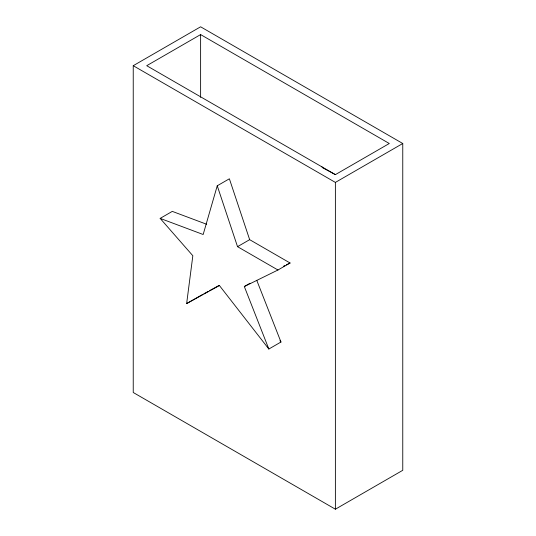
<?xml version="1.0" encoding="UTF-8"?>
<svg xmlns="http://www.w3.org/2000/svg" width="536" height="536" viewBox="0 0 536 536"><rect width="100%" height="100%" fill="white"/><g stroke="black" fill="none" stroke-linecap="round" stroke-linejoin="round"><path stroke-width="0.8" d="M256.757 280.295L280.971 342.022L268.844 349.023L219.425 285.547L186.642 303.584L192.839 255.739L160.157 218.393L172.291 211.385L206.688 224.283M268.844 349.023L244.322 286.526L277.956 270.01L290.083 263.009L249.655 239.666L229.375 178.783L217.248 185.784L203.164 234.507L160.157 218.393M133.236 65.7L200.618 26.8L402.764 143.507L402.764 470.3L335.382 509.2L133.236 392.493L133.236 65.7L335.382 182.414L402.764 143.507M335.382 174.629L389.29 143.507L200.618 34.579L146.71 65.7L335.382 174.629L322.746 167.822L321.908 166.85M217.248 185.784L237.528 246.667L249.655 239.666M186.642 303.584L202.414 294.579M244.322 286.526L250.031 283.236M203.874 293.775L208.243 291.37M209.697 290.572L219.17 285.36M283.356 266.312L284.851 265.575M286.345 264.844L290.083 263.009M237.528 246.667L277.956 270.01M279.953 340.715L280.971 342.022M335.382 182.414L335.382 509.2M200.618 34.324L200.618 97.331"/></g></svg>
